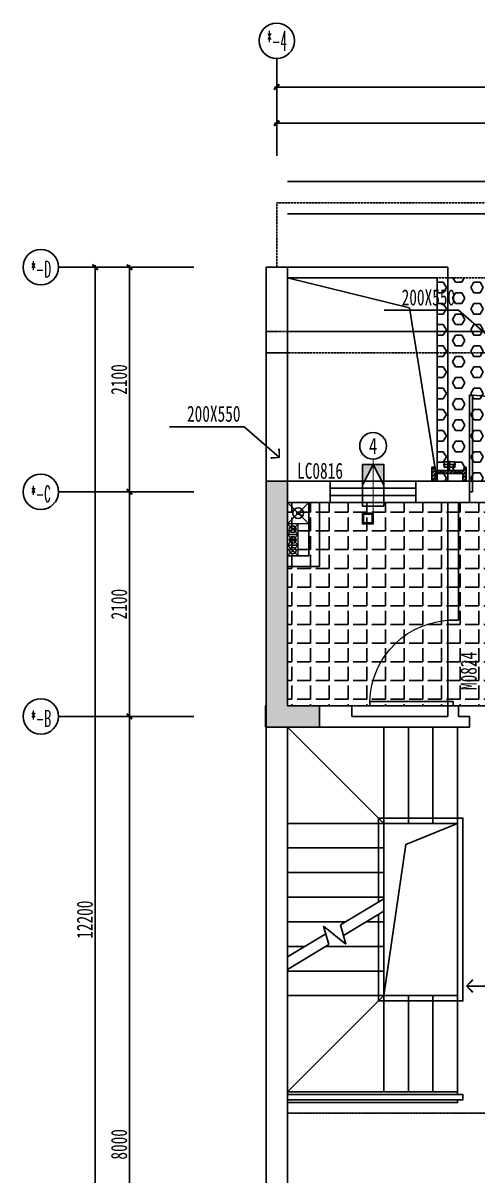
# Model space of a CAD drawing. Extents: x -255202 to 66368, y -6372500 to 603.
# Drawn here: x -153745 to -149494, y -3260986 to -3250208 of the extents above; entities that cross this region are included whole.
import ezdxf
from ezdxf.enums import TextEntityAlignment as Align

# ---------------------------------------------------------------- set-up
doc = ezdxf.new("R2010")
doc.units = 0
doc.header["$LTSCALE"] = 10
doc.header["$MEASUREMENT"] = 0
for name, pattern in [('CONTINOUS', [0]), ('DASH', [0.35, 0.25, -0.1]), ('改L~1D$0$CONTINOUS', [0]), ('改L~1D$0$DASH', [0.35, 0.25, -0.1])]:
    doc.linetypes.add(name, pattern=pattern)
for name, color, linetype, lineweight in [('6-L13六联排模板图3.450$0$G2-楼板开洞', 201, 'Continuous', 18), ('6-L13六联排模板图3.450$0$G2-楼板开洞baojian', 201, 'Continuous', 18), ('改L~1D$0$GPS-辅助', 252, 'Continuous', 18)]:
    doc.layers.add(name, color=color, linetype=linetype, lineweight=lineweight)
for name, color, linetype in [('A-DIM（轴号轴线尺寸）', 3, 'Continuous'), ('A-HACH（图案填充）', 8, 'Continuous'), ('A-WALL-stru（结构墙柱）', 10, 'Continuous'), ('A-建筑墙体', 255, 'Continuous'), ('AXIS_TEXT', 7, 'Continuous'), ('DIM【标注】', 149, 'Continuous'), ('G-BEAM', 4, 'DASH'), ('G-BEAM_CON', 4, 'Continuous'), ('J-地漏', 67, 'Continuous'), ('L~1D$0$A-HDRL（栏杆构件）', 152, 'Continuous'), ('L~1D$0$A-LIFT-strs（楼电梯）', 2, 'Continuous'), ('L~1D$0$A-LINE-2（平面看线）', 25, 'Continuous'), ('W-文字', 67, 'Continuous'), ('改L~1D$0$0-装饰构件', 32, 'Continuous'), ('改L~1D$0$A-EQU-water(水留洞及注释)', 140, 'Continuous'), ('改L~1D$0$A-HDRL（栏杆构件）', 152, 'Continuous'), ('改L~1D$0$A-LIFT-strs（楼电梯）', 2, 'Continuous'), ('改L~1D$0$A-LINE-1（落差看线）', 21, 'Continuous'), ('改L~1D$0$A-LINE-2（平面看线）', 25, 'Continuous'), ('改L~1D$0$A-WIND（门窗）', 2, 'Continuous'), ('改L~1D$0$CK-卫生间排气穿孔', 53, 'Continuous'), ('改L~1D$0$CK-穿孔编号', 3, 'Continuous'), ('改L~1D$0$J-结构降板', 250, 'Continuous'), ('改L~1D$0$P-COND-SILO', 161, '改L~1D$0$CONTINOUS'), ('改L~1D$0$T-灯具、灯带', 13, 'Continuous')]:
    doc.layers.add(name, color=color, linetype=linetype)
doc.layers.add('改L~1D$0$-GPS-辅助', color=252, linetype='Continuous', lineweight=18, plot=False)
doc.styles.add('_TCH_AXIS', font='COMPLEX', dxfattribs={"bigfont": 'GBCBIG'})
doc.styles.add('arch', font='romans.shx', dxfattribs={"width": 0.75})
doc.styles.add('COMPLEX', font='COMPLEX')
doc.styles.add('改L~1D$0$_TCH_DIM', font='SIMPLEX', dxfattribs={"bigfont": 'GBCBIG'})
doc.styles.add('改L~1D$0$L~1D$0$黑体', font='simhei.ttf')
doc.styles.add('样式222', font='', dxfattribs={"width": 0.7})
doc.styles.add('细黑体', font='', dxfattribs={"width": 0.7})
doc.styles.get('样式222').set_extended_font_data('STXihei')
doc.styles.get('细黑体').set_extended_font_data('STXihei')
doc.dimstyles.new('DK-50', dxfattribs={"dimscale": 50, "dimtxt": 3, "dimasz": 1, "dimexe": 0.4, "dimexo": 0.4, "dimgap": 0.4, "dimtad": 1, "dimtoh": 1, "dimdec": 0, "dimrnd": 5, "dimdsep": 46, "dimtxsty": '样式222', "dimblk": 'ARCHTICK', "dimcen": 3, "dimdle": 0.4, "dimclrd": 149, "dimclre": 149, "dimclrt": 149, "dimadec": 0, "dimazin": 0, "dimtfac": 1, "dimtdec": 0, "dimtix": 1, "dimtmove": 2, "dimatfit": 3, "dimldrblk": 'ARCHTICK', "dimfxl": 3, "dimfxlon": 1, "dimtvp": 1, "dimtolj": 1, "dimtzin": 0, "dimarcsym": 0})
doc.dimstyles.new('TC-DIM', dxfattribs={"dimscale": 0, "dimtxt": 2.5, "dimasz": 1.2, "dimexe": 1.2, "dimexo": 0, "dimgap": 0.5, "dimtad": 1, "dimdec": 0, "dimlfac": -1, "dimzin": 9, "dimdsep": 46, "dimtxsty": 'arch', "dimblk1": 'ARCHTICK', "dimblk2": 'ARCHTICK', "dimsah": 1, "dimcen": 2, "dimdle": 1.2, "dimclrd": 67, "dimclre": 67, "dimclrt": 67, "dimadec": 0, "dimazin": 0, "dimtfac": 1, "dimtdec": 0, "dimtmove": 0, "dimatfit": 3, "dimldrblk": 'ARCHTICK', "dimfxl": 8, "dimtolj": 1, "dimtzin": 0, "dimarcsym": 0})

# ---------------------------------------------------------------- blocks, each defined once
blk = doc.blocks.new('改L~1D$0$A$C7B844A91')
blk.add_wipeout([(-266.9, 56.4), (-266.9, -56.4), (-46.9, -56.4), (-46.9, 56.4)]).dxf.layer = '改L~1D$0$CK-卫生间排气穿孔'
at = {"layer": '改L~1D$0$CK-卫生间排气穿孔', "linetype": 'ByBlock'}
h = blk.add_hatch(color=256, dxfattribs=at)
h.paths.add_polyline_path([(-156.9, 56.4), (-266.9, 56.4), (-266.9, 0)])
h.paths.add_polyline_path([(-266.9, 0), (-266.9, -56.4), (-156.9, -56.4)])
for q in [(-156.9, 56.4), (-156.9, -56.4)]:
    blk.add_line((-266.9, 0), q, dxfattribs=at)
at = {"layer": '改L~1D$0$CK-卫生间排气穿孔', "const_width": 5}
blk.add_lwpolyline([(-294.1, 0), (0, 0)], dxfattribs=at)
at = {"layer": '改L~1D$0$CK-卫生间排气穿孔'}
blk.add_lwpolyline([(-266.9, 56.4), (-266.9, -56.4), (-46.9, -56.4), (-46.9, 56.4)], close=True, dxfattribs=at)
blk = doc.blocks.new('改L~1D$0$A$C2C63503A')
at = {"layer": '改L~1D$0$CK-卫生间排气穿孔', "linetype": 'ByBlock'}
blk.add_circle((0, 647), 125, dxfattribs=at)
at = {"layer": '改L~1D$0$CK-卫生间排气穿孔', "xscale": 1.773664375054063, "yscale": 1.773664375054063, "zscale": 1.773664375054063, "rotation": 270}
blk.add_blockref('改L~1D$0$A$C7B844A91', (0, 0), dxfattribs=at)
at = {"layer": '改L~1D$0$CK-穿孔编号', "color": 1, "style": '改L~1D$0$L~1D$0$黑体', "width": 0.75}
blk.add_attdef('X', text='', height=150, dxfattribs=at).set_placement((0, 647), align=Align.MIDDLE)
blk = doc.blocks.new('改L~1D$0$A$C47392660')
at = {"layer": '改L~1D$0$A-HDRL（栏杆构件）'}
for points in [[(850, -1752), (850, -2560), (1640, -2560), (1640, -850), (850, -850), (850, -1635)], [(900, -2265), (900, -2510), (1590, -2510), (1590, -900), (900, -900), (900, -2280)]]:
    blk.add_lwpolyline(points, dxfattribs=at)
at = {"layer": '改L~1D$0$A-LIFT-strs（楼电梯）'}
for p, q in [((900, -900), (0, 0)), ((900, -900), (900, 0)), ((1130, -900), (1130, 0)), ((1360, -900), (1360, 0)), ((1590, -900), (1590, 0)), ((0, -2148), (0, -900)), ((0, -900), (900, -900)), ((0, -946), (0, -970)), ((900, -1605), (900, -900)), ((900, -970), (900, -946)), ((0, -1130), (900, -1130)), ((0, -1360), (900, -1360)), ((0, -1590), (900, -1590)), ((495, -1849), (900, -1605)), ((524, -1949), (900, -1722)), ((900, -2510), (900, -1722)), ((0, -1820), (544, -1820)), ((737, -1820), (900, -1820)), ((0, -2148), (359, -1932)), ((387, -2031), (338, -1860)), ((338, -1860), (547, -2029)), ((547, -2029), (495, -1849)), ((0, -2265), (387, -2031)), ((0, -2050), (163, -2050)), ((356, -2050), (900, -2050)), ((0, -2510), (0, -2265)), ((0, -2280), (900, -2280)), ((900, -2510), (0, -3410)), ((0, -2510), (900, -2510)), ((900, -2510), (900, -3410)), ((1130, -2510), (1130, -3410)), ((1360, -2510), (1360, -3410)), ((1590, -2510), (1590, -3410))]:
    blk.add_line(p, q, dxfattribs=at)
blk.add_lwpolyline([(1590, 0), (0, 0), (0, -3435), (1640, -3435), (1640, -3485), (0, -3485), (0, -3435)], dxfattribs=at)
at = {"layer": '改L~1D$0$A-LINE-2（平面看线）'}
for points in [[(900, -2510), (1105, -1097), (1590, -900)], [(1590, -3485), (1590, -3510), (0, -3510), (0, -3410), (1590, -3410), (1590, -3435)]]:
    blk.add_lwpolyline(points, dxfattribs=at)
blk = doc.blocks.new('改L~1D$0$A$C63A06E41')
at = {"layer": '改L~1D$0$T-灯具、灯带'}
for p, q in [((60, 55), (-60, 55)), ((-17.5, 0), (17.5, 0)), ((0, 0), (0, 90))]:
    blk.add_line(p, q, dxfattribs=at)
blk.add_lwpolyline([(-50, 80), (-50, 30), (50, 30), (50, 80)], close=True, dxfattribs=at)
blk = doc.blocks.new('改L~1D$0$A$C66AD7B8C')
at = {"layer": '改L~1D$0$0-装饰构件'}
h = blk.add_hatch(dxfattribs=at)
h.set_pattern_fill('ANSI32', color=256, scale=5, style=0)
h.set_pattern_definition([(45, (-2293.252, 4102.49), (-16.83798, 16.83798), []), (45, (-2282.027, 4102.49), (-16.83798, 16.83798), [])])
h.paths.add_polyline_path([(160, 100), (160, 0), (-160, 0), (-160, 130), (-130, 130), (-130, 100), (140, 100), (140, 130), (160, 130)])
h.paths.add_polyline_path([(-130, 70), (-130, 0), (130, 0), (130, 70)], flags=16)
blk.add_lwpolyline([(160, 100), (160, 100), (160, 0), (-160, 0), (-160, 130), (-130, 130), (-130, 100), (140, 100), (140, 130), (160, 130), (160, 100), (160, 100)], dxfattribs=at)
blk.add_lwpolyline([(-130, 0), (130, 0), (130, 70), (-130, 70)], close=True, dxfattribs=at)
blk.add_blockref('改L~1D$0$A$C63A06E41', (5, 100))
blk = doc.blocks.new('改L~1D$0$$DorLib2D$00000001')
for p, q in [((0.45, 0.975), (0.5, 0.975)), ((0.45, 0), (0.45, 0.975)), ((0.5, 0), (0.5, 0.975)), ((0.5, 0), (0.45, 0))]:
    blk.add_line(p, q)
at = {"lineweight": 13}
blk.add_arc((0.475, 0), 0.975, 91.4693, 180, dxfattribs=at)
blk = doc.blocks.new('改L~1D$0$$TCHSYS$WIN2D')
for p, q in [((-0.5, 0.5), (0.5, 0.5)), ((-0.5, 0.5), (-0.5, -0.5)), ((0.5, 0.5), (0.5, -0.5)), ((0.5, 0.167), (-0.5, 0.167)), ((0.5, -0.167), (-0.5, -0.167)), ((-0.5, -0.5), (0.5, -0.5))]:
    blk.add_line(p, q)
blk = doc.blocks.new('_ArchTick')
at = {"color": 0, "linetype": 'ByBlock', "const_width": 0.4}
blk.add_lwpolyline([(-0.5, -0.5), (0.5, 0.5)], dxfattribs=at)
blk = doc.blocks.new('z')
at = {"color": 67}
blk.add_line((0, 0), (-1, 0), dxfattribs=at)
blk.add_lwpolyline([(-0.97, 0.97, 0.299, 0.174, 0), (0, 0, 0.174, 0.299, 0), (-0.97, -0.97, 0.299, 0.299, 0)], format="xyseb", dxfattribs=at)
blk = doc.blocks.new('L~1D$0$A$C47392660')
at = {"layer": 'L~1D$0$A-HDRL（栏杆构件）', "color": 8}
for points in [[(850, -1752), (850, -2560), (1640, -2560), (1640, -850), (850, -850), (850, -1635)], [(900, -2265), (900, -2510), (1590, -2510), (1590, -900), (900, -900), (900, -2280)]]:
    blk.add_lwpolyline(points, dxfattribs=at)
at = {"layer": 'L~1D$0$A-LIFT-strs（楼电梯）', "color": 8}
for p, q in [((900, -900), (0, 0)), ((900, -900), (900, 0)), ((1130, -900), (1130, 0)), ((1360, -900), (1360, 0)), ((1590, -900), (1590, 0)), ((0, -2148), (0, -900)), ((0, -900), (900, -900)), ((0, -946), (0, -970)), ((900, -1605), (900, -900)), ((900, -970), (900, -946)), ((0, -1130), (900, -1130)), ((0, -1360), (900, -1360)), ((0, -1590), (900, -1590)), ((495, -1849), (900, -1605)), ((524, -1949), (900, -1722)), ((900, -2510), (900, -1722)), ((0, -1820), (544, -1820)), ((737, -1820), (900, -1820)), ((0, -2148), (359, -1932)), ((387, -2031), (338, -1860)), ((338, -1860), (547, -2029)), ((547, -2029), (495, -1849)), ((0, -2265), (387, -2031)), ((0, -2050), (163, -2050)), ((356, -2050), (900, -2050)), ((0, -2510), (0, -2265)), ((0, -2280), (900, -2280)), ((900, -2510), (0, -3410)), ((0, -2510), (900, -2510)), ((900, -2510), (900, -3410)), ((1130, -2510), (1130, -3410)), ((1360, -2510), (1360, -3410)), ((1590, -2510), (1590, -3410))]:
    blk.add_line(p, q, dxfattribs=at)
blk.add_lwpolyline([(1590, 0), (0, 0), (0, -3435), (1640, -3435), (1640, -3485), (0, -3485), (0, -3435)], dxfattribs=at)
at = {"layer": 'L~1D$0$A-LINE-2（平面看线）'}
blk.add_lwpolyline([(900, -2510), (1105, -1097), (1590, -900)], dxfattribs=at)
at = {"layer": 'L~1D$0$A-LINE-2（平面看线）', "color": 8}
blk.add_lwpolyline([(1590, -3485), (1590, -3510), (0, -3510), (0, -3410), (1590, -3410), (1590, -3435)], dxfattribs=at)
blk = doc.blocks.new('WSJDIL')
h = blk.add_hatch()
h.set_pattern_fill('ANSI32,_O', color=8, scale=0.5)
h.set_pattern_definition([(45, (0, 0), (-0.132582521, 0.132582521), []), (45, (0.08839, 0), (-0.132582521, 0.132582521), [])])
h.paths.add_polyline_path([(-969.64, 1028.22), (-967.64, 1028.22), (-967.64, 1026.22), (-969.64, 1026.22)])
h.paths.add_polyline_path([(-969.44, 1028.02), (-967.84, 1028.02), (-967.84, 1026.42), (-969.44, 1026.42)], flags=16)
at = {"color": 67}
for points in [[(-969.64, 1028.22), (-967.64, 1028.22), (-967.64, 1026.22), (-969.64, 1026.22)], [(-969.44, 1028.02), (-967.84, 1028.02), (-967.84, 1026.42), (-969.44, 1026.42)]]:
    blk.add_lwpolyline(points, close=True, dxfattribs=at)
blk = doc.blocks.new('改L~1D$0$A$C0B5C7788')
at = {"layer": '改L~1D$0$GPS-辅助'}
for p, q in [((-100, 100), (100, -100)), ((100, 100), (-100, -100))]:
    blk.add_line(p, q, dxfattribs=at)
blk.add_lwpolyline([(-100, -100), (100, -100), (100, 100), (-100, 100)], close=True, dxfattribs=at)
blk = doc.blocks.new('改BL4~-3.5Z$0$$DorLib2D$00000225')
at = {"color": 0}
for p, q in [((0.475, -0.0014), (0.475, 0.7521)), ((0.475, 0.7521), (0.5, 0.7521)), ((0.5, -0.0014), (0.5, 0.7521)), ((-0.5, 0), (-0.5, 0.252)), ((-0.475, 0.252), (-0.5, 0.252)), ((-0.475, 0), (-0.475, 0.252)), ((-0.475, 0), (-0.5, 0)), ((0.475, -0.0014), (0.5, -0.0014))]:
    blk.add_line(p, q, dxfattribs=at)
for centre, radius, start, end in [((0.5046, -0.0019), 0.7546, 92.24927, 179.72377), ((-0.5008, 0.0026), 0.2508, 359.78987, 84.09744)]:
    blk.add_arc(centre, radius, start, end, dxfattribs=at)
blk = doc.blocks.new('*D1160')
at = {"layer": 'Defpoints', "color": 0, "transparency": 16777216}
for p in [(-101287, -3183301), (-107487, -3183919), (-101287, -3183919)]:
    blk.add_point(p, dxfattribs=at)
at = {"layer": 'DIM【标注】', "color": 149, "lineweight": -2, "transparency": 16777216}
for p, q in [((-107507, -3183301), (-101267, -3183301)), ((-107487, -3183451), (-107487, -3183281)), ((-101287, -3183451), (-101287, -3183281))]:
    blk.add_line(p, q, dxfattribs=at)
at = {"layer": 'DIM【标注】', "color": 149, "lineweight": -2, "transparency": 16777216, "xscale": 50, "yscale": 50, "zscale": 50, "rotation": 180}
blk.add_blockref('_ArchTick', (-107487, -3183301), dxfattribs=at)
at = {"layer": 'DIM【标注】', "color": 149, "lineweight": -2, "transparency": 16777216, "xscale": 50, "yscale": 50, "zscale": 50}
blk.add_blockref('_ArchTick', (-101287, -3183301), dxfattribs=at)
at = {"layer": 'DIM【标注】', "color": 149, "transparency": 16777216, "insert": (-104387, -3183204), "char_height": 150, "attachment_point": 5, "style": '样式222'}
blk.add_mtext('\\A1;6200', dxfattribs=at)
blk = doc.blocks.new('*D1161')
at = {"layer": 'Defpoints', "color": 0, "transparency": 16777216}
for p in [(-101287, -3183638), (-107487, -3183919), (-101287, -3183919)]:
    blk.add_point(p, dxfattribs=at)
at = {"layer": 'DIM【标注】', "color": 149, "lineweight": -2, "transparency": 16777216}
for p, q in [((-107507, -3183638), (-101267, -3183638)), ((-107487, -3183788), (-107487, -3183618)), ((-101287, -3183788), (-101287, -3183618))]:
    blk.add_line(p, q, dxfattribs=at)
at = {"layer": 'DIM【标注】', "color": 149, "lineweight": -2, "transparency": 16777216, "xscale": 50, "yscale": 50, "zscale": 50, "rotation": 180}
blk.add_blockref('_ArchTick', (-107487, -3183638), dxfattribs=at)
at = {"layer": 'DIM【标注】', "color": 149, "lineweight": -2, "transparency": 16777216, "xscale": 50, "yscale": 50, "zscale": 50}
blk.add_blockref('_ArchTick', (-101287, -3183638), dxfattribs=at)
at = {"layer": 'DIM【标注】', "color": 149, "transparency": 16777216, "insert": (-104387, -3183541), "char_height": 150, "attachment_point": 5, "style": '样式222'}
blk.add_mtext('\\A1;6200', dxfattribs=at)
blk = doc.blocks.new('_AXISO')
blk.add_circle((0, 0), 0.5)
at = {"layer": 'AXIS_TEXT', "style": 'COMPLEX', "width": 1.041667}
blk.add_attdef('A', text='', height=0.56, dxfattribs=at).set_placement((-0.25, -0.28), (0.25, -0.28), align=Align.FIT)
blk = doc.blocks.new('*D1168')
at = {"layer": 'Defpoints', "color": 0, "transparency": 16777216}
for p in [(-109184, -3184985), (-108263, -3184985), (-108263, -3197185)]:
    blk.add_point(p, dxfattribs=at)
at = {"layer": 'DIM【标注】', "color": 149, "lineweight": -2, "transparency": 16777216}
for p, q in [((-109034, -3184985), (-109204, -3184985)), ((-109184, -3197205), (-109184, -3184965)), ((-109034, -3197185), (-109204, -3197185))]:
    blk.add_line(p, q, dxfattribs=at)
at = {"layer": 'DIM【标注】', "color": 149, "lineweight": -2, "transparency": 16777216, "xscale": 50, "yscale": 50, "zscale": 50}
for p, rotation in [((-109184, -3184985), 90), ((-109184, -3197185), 270)]:
    blk.add_blockref('_ArchTick', p, dxfattribs=dict(at, rotation=rotation))
at = {"layer": 'DIM【标注】', "color": 149, "transparency": 16777216, "insert": (-109280, -3191085), "char_height": 150, "attachment_point": 5, "rotation": 90, "style": '样式222'}
blk.add_mtext('\\A1;12200', dxfattribs=at)
blk = doc.blocks.new('*D1169')
at = {"layer": 'Defpoints', "color": 0, "transparency": 16777216}
for p in [(-108863, -3189185), (-108263, -3189185), (-108263, -3197185)]:
    blk.add_point(p, dxfattribs=at)
at = {"layer": 'DIM【标注】', "color": 149, "lineweight": -2, "transparency": 16777216}
for p, q in [((-108713, -3189185), (-108883, -3189185)), ((-108863, -3197205), (-108863, -3189165)), ((-108713, -3197185), (-108883, -3197185))]:
    blk.add_line(p, q, dxfattribs=at)
at = {"layer": 'DIM【标注】', "color": 149, "lineweight": -2, "transparency": 16777216, "xscale": 50, "yscale": 50, "zscale": 50}
for p, rotation in [((-108863, -3189185), 90), ((-108863, -3197185), 270)]:
    blk.add_blockref('_ArchTick', p, dxfattribs=dict(at, rotation=rotation))
at = {"layer": 'DIM【标注】', "color": 149, "transparency": 16777216, "insert": (-108960, -3193185), "char_height": 150, "attachment_point": 5, "rotation": 90, "style": '样式222'}
blk.add_mtext('\\A1;8000', dxfattribs=at)
blk = doc.blocks.new('*D1170')
at = {"layer": 'Defpoints', "color": 0, "transparency": 16777216}
for p in [(-108863, -3187085), (-108263, -3187085), (-108263, -3189185)]:
    blk.add_point(p, dxfattribs=at)
at = {"layer": 'DIM【标注】', "color": 149, "lineweight": -2, "transparency": 16777216}
for p, q in [((-108713, -3187085), (-108883, -3187085)), ((-108863, -3189205), (-108863, -3187065)), ((-108713, -3189185), (-108883, -3189185))]:
    blk.add_line(p, q, dxfattribs=at)
at = {"layer": 'DIM【标注】', "color": 149, "lineweight": -2, "transparency": 16777216, "xscale": 50, "yscale": 50, "zscale": 50}
for p, rotation in [((-108863, -3187085), 90), ((-108863, -3189185), 270)]:
    blk.add_blockref('_ArchTick', p, dxfattribs=dict(at, rotation=rotation))
at = {"layer": 'DIM【标注】', "color": 149, "transparency": 16777216, "insert": (-108960, -3188135), "char_height": 150, "attachment_point": 5, "rotation": 90, "style": '样式222'}
blk.add_mtext('\\A1;2100', dxfattribs=at)
blk = doc.blocks.new('*D1171')
at = {"layer": 'Defpoints', "color": 0, "transparency": 16777216}
for p in [(-108863, -3184985), (-108263, -3184985), (-108263, -3187085)]:
    blk.add_point(p, dxfattribs=at)
at = {"layer": 'DIM【标注】', "color": 149, "lineweight": -2, "transparency": 16777216}
for p, q in [((-108713, -3184985), (-108883, -3184985)), ((-108863, -3187105), (-108863, -3184965)), ((-108713, -3187085), (-108883, -3187085))]:
    blk.add_line(p, q, dxfattribs=at)
at = {"layer": 'DIM【标注】', "color": 149, "lineweight": -2, "transparency": 16777216, "xscale": 50, "yscale": 50, "zscale": 50}
for p, rotation in [((-108863, -3184985), 90), ((-108863, -3187085), 270)]:
    blk.add_blockref('_ArchTick', p, dxfattribs=dict(at, rotation=rotation))
at = {"layer": 'DIM【标注】', "color": 149, "transparency": 16777216, "insert": (-108960, -3186035), "char_height": 150, "attachment_point": 5, "rotation": 90, "style": '样式222'}
blk.add_mtext('\\A1;2100', dxfattribs=at)
blk = doc.blocks.new('fddfd')
at = {"layer": '6-L13六联排模板图3.450$0$G2-楼板开洞'}
for p, q in [((127824, 5540), (127824, 5540)), ((127824, 2131), (127824, 2130))]:
    blk.add_line(p, q, dxfattribs=at)
at = {"layer": '6-L13六联排模板图3.450$0$G2-楼板开洞baojian'}
blk.add_lwpolyline([(127824, 1930), (127824, 1930), (127824, -2259), (127824, -2259)], dxfattribs=at)
blk.add_lwpolyline([(134024, 1930), (128024, 1930), (128024, -2260), (134024, -2260)], close=True, dxfattribs=at)
at = {"layer": 'G-BEAM'}
for p, q in [((131224, 9240), (127924, 9240)), ((127824, 7840), (127824, 9040)), ((128024, 7840), (128024, 9040)), ((131224, 9040), (128024, 9040)), ((127824, 7840), (127824, 7840)), ((131024, 7840), (128024, 7840)), ((127824, 7640), (127824, 7640)), ((131024, 7640), (128024, 7640)), ((129714, 5740), (128324, 5740)), ((130924, 5740), (129714, 5740)), ((127824, 2130), (127824, 5540)), ((128024, 2130), (128024, 5540)), ((129614, 5540), (128321, 5540)), ((129614, 2130), (129614, 5540)), ((127824, 1930), (127824, 1930)), ((127824, -1760), (127824, 1930)), ((128024, -1760), (128024, 1930)), ((132274, 1930), (128024, 1930))]:
    blk.add_line(p, q, dxfattribs=at)
at = {"layer": 'G-BEAM_CON', "linetype": 'Continuous'}
for p, q in [((127924, 9240), (127824, 9240)), ((128024, 9040), (127824, 9040)), ((127824, 2130), (127824, 2130)), ((129614, 2130), (128024, 2130))]:
    blk.add_line(p, q, dxfattribs=at)
at = {"layer": 'G-BEAM_CON', "color": 1, "linetype": 'CONTINOUS'}
blk.add_lwpolyline([(128024, 7840), (127824, 7840), (127824, 5740), (127819, 5740), (127819, 5540), (128324, 5540), (128324, 5740), (128024, 5740), (128024, 7840), (127824, 7840)], dxfattribs=at)
at = {"layer": 'W-文字', "style": '细黑体', "width": 0.7}
for p in [(129091, 9483), (127085, 8395)]:
    blk.add_text('200X550', height=150, dxfattribs=at).set_placement(p)
at = {"layer": 'W-文字'}
for points in [[(129956, 9150), (129624, 9437), (128927, 9437)], [(127950, 8062), (127618, 8349), (126921, 8349)], [(129698, 3120), (131137, 3120)]]:
    blk.add_leader(points, dimstyle='TC-DIM', override={"dimscale": 50, "dimtad": 0, "dimldrblk": 'z'}, dxfattribs=at)
blk = doc.blocks.new('bz2')
at = {"layer": 'DIM【标注】'}
for p, q in [((-107486.6, -3183943.3), (-107486.6, -3183033.8)), ((-108262.8, -3184984.5), (-109526.4, -3184984.5)), ((-108262.8, -3187084.5), (-109526.4, -3187084.5)), ((-108262.8, -3189184.5), (-109526.4, -3189184.5))]:
    blk.add_line(p, q, dxfattribs=at)
ref = blk.add_blockref('_AXISO', (-107486.6, -3182868.2), dxfattribs=dict(at, xscale=331.2, yscale=331.2, zscale=331.2))
ref.add_attrib('A', '*-4', dxfattribs={"layer": 'A-DIM（轴号轴线尺寸）', "height": 187.36, "style": '_TCH_AXIS', "width": 0.362069}).set_placement((-107580.3, -3182961.9), (-107392.9, -3182961.9), align=Align.FIT)
ref = blk.add_blockref('_AXISO', (-109692, -3184984.5), dxfattribs=dict(at, xscale=331.2, yscale=331.2, zscale=331.2))
ref.add_attrib('A', '*-D', dxfattribs={"layer": 'A-DIM（轴号轴线尺寸）', "height": 150, "style": '_TCH_AXIS', "width": 0.444571}).set_placement((-109785.7, -3185078.2), (-109598.4, -3185078.2), align=Align.FIT)
ref = blk.add_blockref('_AXISO', (-109692, -3187084.5), dxfattribs=dict(at, xscale=331.2, yscale=331.2, zscale=331.2))
ref.add_attrib('A', '*-C', dxfattribs={"layer": 'A-DIM（轴号轴线尺寸）', "height": 150, "style": '_TCH_AXIS', "width": 0.46017}).set_placement((-109785.7, -3187178.2), (-109598.4, -3187178.2), align=Align.FIT)
ref = blk.add_blockref('_AXISO', (-109692, -3189184.5), dxfattribs=dict(at, xscale=331.2, yscale=331.2, zscale=331.2))
ref.add_attrib('A', '*-B', dxfattribs={"layer": 'A-DIM（轴号轴线尺寸）', "height": 150, "style": '_TCH_AXIS', "width": 0.444571}).set_placement((-109785.7, -3189278.2), (-109598.4, -3189278.2), align=Align.FIT)
for p1, p2, distance, picture, middle in [((-107486.6, -3183919), (-101286.6, -3183919), 618.4, '*D1160', (-104386.6, -3183203.7)), ((-107486.6, -3183919), (-101286.6, -3183919), 281.4, '*D1161', (-104386.6, -3183540.8)), ((-108262.8, -3197184.5), (-108262.8, -3184984.5), 920.9, '*D1168', (-109280.5, -3191084.5)), ((-108262.8, -3187084.5), (-108262.8, -3184984.5), 600.5, '*D1171', (-108960.2, -3186034.5)), ((-108262.8, -3189184.5), (-108262.8, -3187084.5), 600.5, '*D1170', (-108960.2, -3188134.5)), ((-108262.8, -3197184.5), (-108262.8, -3189184.5), 600.5, '*D1169', (-108960.2, -3193184.5))]:
    dim = blk.add_aligned_dim(p1=p1, p2=p2, distance=distance, dimstyle='DK-50', dxfattribs=at)
    dim.commit()
    dim.dimension.update_dxf_attribs({"geometry": picture, "text_midpoint": middle})

msp = doc.modelspace()

# ---------------------------------------------------------------- hatches: boundary and pattern name
at = {"layer": 'A-HACH（图案填充）'}
msp.add_hatch(color=256, dxfattribs=at).paths.add_polyline_path([(-151474.3, -3256590.3), (-151474.3, -3256590.3), (-151474.3, -3256790.3), (-150974.3, -3256790.3), (-150974.3, -3256590.3), (-151274.3, -3256590.3), (-151274.3, -3254490.3), (-151474.3, -3254490.3)])
at = {"layer": '改L~1D$0$J-结构降板'}
h = msp.add_hatch(dxfattribs=at)
h.set_pattern_fill('HEX', color=256, scale=60, style=0)
h.set_pattern_definition([(0, (-147474.53, -3256690.26), (0, 98.9867), [57.15, -114.3]), (120, (-147474.53, -3256690.26), (-85.725, -49.4933), [57.15, -114.3]), (60, (-147417.38, -3256690.26), (-85.725, 49.4933), [57.15, -114.3])])
h.paths.add_polyline_path([(-145074.3, -3252590.3), (-149874.3, -3252590.3), (-149874.3, -3254490.3), (-145274.3, -3254490.3), (-145274.3, -3254190.3), (-145074.3, -3254190.3)])

# ---------------------------------------------------------------- linework, layer by layer
at = {"layer": 'A-WALL-stru（结构墙柱）'}
for p, q in [((-151274.3, -3254490.3), (-151474.3, -3254490.3)), ((-151474.3, -3254490.3), (-151474.3, -3256590.3)), ((-151274.3, -3256590.3), (-151274.3, -3254490.3)), ((-151474.3, -3256590.3), (-151474.3, -3256590.3)), ((-151474.3, -3256590.3), (-151474.3, -3256790.3)), ((-150974.3, -3256590.3), (-151274.3, -3256590.3)), ((-150974.3, -3256790.3), (-150974.3, -3256590.3)), ((-151474.3, -3256790.3), (-150974.3, -3256790.3))]:
    msp.add_line(p, q, dxfattribs=at)
at = {"layer": 'A-建筑墙体'}
for p, q in [((-151474.3, -3254590.3), (-151474.3, -3252490.3)), ((-151274.3, -3252490.3), (-151474.3, -3252490.3)), ((-151274.3, -3254490.3), (-151274.3, -3252490.3)), ((-151074.3, -3254490.3), (-151274.3, -3254490.3)), ((-151074.3, -3254490.3), (-150874.3, -3254490.3)), ((-150874.3, -3254490.3), (-150874.3, -3254690.3)), ((-150074.3, -3254690.3), (-150074.3, -3254490.3)), ((-150074.3, -3254490.3), (-149774.3, -3254490.3)), ((-149774.3, -3254490.3), (-149574.3, -3254490.3)), ((-149574.3, -3254490.3), (-149574.3, -3254690.3)), ((-151474.3, -3255190.3), (-151474.3, -3254590.3)), ((-151074.3, -3254690.3), (-151274.3, -3254690.3)), ((-151274.3, -3255190.3), (-151274.3, -3254690.3)), ((-151074.3, -3255190.3), (-151074.3, -3254690.3)), ((-150874.3, -3254690.3), (-150974.3, -3254690.3)), ((-150974.3, -3255290.3), (-150974.3, -3254690.3)), ((-149774.3, -3254690.3), (-150074.3, -3254690.3)), ((-149774.3, -3255790.3), (-149774.3, -3254690.3)), ((-149674.3, -3254690.3), (-149674.3, -3255790.3)), ((-149574.3, -3254690.3), (-149674.3, -3254690.3)), ((-151474.3, -3256690.3), (-151474.3, -3255190.3)), ((-151074.3, -3255190.3), (-151274.3, -3255190.3)), ((-150974.3, -3255290.3), (-151274.3, -3255290.3)), ((-151274.3, -3256590.3), (-151274.3, -3255290.3)), ((-149674.3, -3255790.3), (-149774.3, -3255790.3)), ((-150674.3, -3256590.3), (-151274.3, -3256590.3)), ((-150674.3, -3256690.3), (-150674.3, -3256590.3)), ((-149774.3, -3256690.3), (-149774.3, -3256590.3)), ((-149774.3, -3256590.3), (-149674.3, -3256590.3)), ((-149674.3, -3256590.3), (-149674.3, -3256690.3)), ((-151474.3, -3264690.3), (-151474.3, -3256690.3)), ((-149774.3, -3256690.3), (-150674.3, -3256690.3)), ((-149574.3, -3256690.3), (-149674.3, -3256690.3)), ((-149574.3, -3256690.3), (-149574.3, -3256790.3)), ((-151274.3, -3264590.3), (-151274.3, -3256790.3)), ((-150674.3, -3256790.3), (-151274.3, -3256790.3)), ((-149774.3, -3256790.3), (-150674.3, -3256790.3)), ((-149574.3, -3256790.3), (-149774.3, -3256790.3))]:
    msp.add_line(p, q, dxfattribs=at)
at = {"layer": '改L~1D$0$A-EQU-water(水留洞及注释)', "linetype": 'Continuous'}
for centre in [(-151224.3, -3254940.3), (-151224.3, -3255040.3), (-151224.3, -3255140.3)]:
    msp.add_circle(centre, 30, dxfattribs=at)
at = {"layer": '改L~1D$0$A-HDRL（栏杆构件）'}
for p, q in [((-151374.3, -3252490.3), (-149774.3, -3252490.3)), ((-149774.3, -3252490.3), (-149774.3, -3254490.3)), ((-151274.3, -3252590.3), (-149874.3, -3252590.3)), ((-149874.3, -3252590.3), (-149874.3, -3254490.3))]:
    msp.add_line(p, q, dxfattribs=at)
at = {"layer": '改L~1D$0$A-LIFT-strs（楼电梯）'}
for points in [[(-144874.3, -3252490.3), (-144874.3, -3251690.3), (-151274.3, -3251690.3)], [(-145174.3, -3252490.3), (-145174.3, -3251990.3), (-151274.3, -3251990.3)]]:
    msp.add_lwpolyline(points, dxfattribs=at)
at = {"layer": '改L~1D$0$A-LINE-1（落差看线）', "linetype": '改L~1D$0$DASH'}
msp.add_lwpolyline([(-151274.3, -3253090.3), (-148274.3, -3253090.3), (-148274.3, -3252490.3), (-145074.3, -3252490.3)], dxfattribs=at)
at = {"layer": '改L~1D$0$A-LINE-2（平面看线）', "linetype": '改L~1D$0$DASH'}
msp.add_lwpolyline([(-145074.3, -3252490.3), (-145074.3, -3251890.3), (-151374.3, -3251890.3), (-151374.3, -3252490.3)], dxfattribs=at)
at = {"layer": '改L~1D$0$A-WIND（门窗）'}
for p, q in [((-148374.3, -3254490.3), (-149574.3, -3254490.3)), ((-149774.3, -3256590.3), (-149774.3, -3255790.3))]:
    msp.add_line(p, q, dxfattribs=at)
at = {"layer": '改L~1D$0$J-结构降板', "linetype": '改L~1D$0$DASH'}
msp.add_lwpolyline([(-149874.3, -3252590.3), (-145074.3, -3252590.3)], dxfattribs=at)
at = {"layer": '改L~1D$0$P-COND-SILO'}
msp.add_circle((-151174.3, -3254790.3), 50, dxfattribs=at)

# ---------------------------------------------------------------- block references
msp.add_blockref('改L~1D$0$A$C66AD7B8C', (-149764.3, -3254490.3))
at = {"rotation": 2.330850804762436e-10}
for name in ['改L~1D$0$A$C47392660', 'L~1D$0$A$C47392660']:
    msp.add_blockref(name, (-151274.3, -3256790.3), dxfattribs=at)
at = {"layer": '改L~1D$0$-GPS-辅助', "extrusion": (0, 0, -1), "zscale": -1, "rotation": 180}
msp.add_blockref('改L~1D$0$A$C0B5C7788', (151174.3, -3254790.3), dxfattribs=at)
at = {"layer": '改L~1D$0$-GPS-辅助', "xscale": 0.5, "yscale": 0.5, "zscale": 0.5, "rotation": 0.002501647178355694}
for p in [(-151224.3, -3254940.3), (-151224.3, -3255040.3), (-151224.3, -3255140.3)]:
    msp.add_blockref('改L~1D$0$A$C0B5C7788', p, dxfattribs=at)
at = {"layer": '改L~1D$0$A-WIND（门窗）', "xscale": -1200, "yscale": 1200, "zscale": 1200}
msp.add_blockref('改BL4~-3.5Z$0$$DorLib2D$00000225', (-148974.3, -3254588.5), dxfattribs=at)
at = {"layer": '改L~1D$0$A-WIND（门窗）', "xscale": 800, "yscale": -800, "zscale": 100, "rotation": 270.0000000000031}
msp.add_blockref('改L~1D$0$$DorLib2D$00000001', (-149724.3, -3256190.3), dxfattribs=at)
at = {"layer": '改L~1D$0$CK-卫生间排气穿孔'}
ref = msp.add_blockref('改L~1D$0$A$C2C63503A', (-150474.3, -3254807.6), dxfattribs=dict(at, xscale=-1))
ref.add_attrib('X', '4', dxfattribs={"layer": '改L~1D$0$CK-穿孔编号', "color": 1, "height": 150, "style": '改L~1D$0$L~1D$0$黑体', "width": 0.75}).set_placement((-150474.3, -3254160.9), align=Align.MIDDLE)

# ---------------------------------------------------------------- texts
at = {"layer": 'Defpoints', "style": '改L~1D$0$_TCH_DIM', "width": 0.705882}
for s, height, p in [('WL', 34, (-151194.8, -3254807.3)), ('RML', 17, (-151240.5, -3254948.8)), ('RMHL', 17, (-151246.8, -3255048.8)), ('JL', 17, (-151232.3, -3255148.8))]:
    msp.add_text(s, height=height, rotation=0.0025, dxfattribs=at).set_placement(p)
at = {"layer": 'W-文字', "style": '细黑体', "width": 0.7}
msp.add_text('LC0816', height=150, dxfattribs=at).set_placement((-151184.3, -3254468.8))
msp.add_text('M0824', height=150, rotation=90, dxfattribs=at).set_placement((-149506.6, -3256443.7))

# ---------------------------------------------------------------- next in the draw order: hatches: boundary and pattern name
at = {"layer": '改L~1D$0$J-结构降板'}
h = msp.add_hatch(dxfattribs=at)
h.set_pattern_fill('ANGLE', color=256, scale=50, style=0)
h.set_pattern_definition([(180, (-349257.23, -948160.57), (-3e-14, 174.625), [127, -47.625]), (90, (-349257.23, -948160.57), (174.625, 4e-14), [127, -47.625])])
h.paths.add_polyline_path([(-145274.3, -3254690.3), (-145274.3, -3254690.3), (-149674.3, -3254690.3), (-149674.3, -3254690.3), (-151274.3, -3254690.3), (-151274.3, -3256590.3), (-145274.3, -3256590.3)])

# ---------------------------------------------------------------- next in the draw order: linework, layer by layer
at = {"layer": '改L~1D$0$A-LINE-2（平面看线）'}
msp.add_lwpolyline([(-151274.3, -3252590.3), (-150134.5, -3252871.9), (-149874.3, -3254490.3)], dxfattribs=at)
at = {"layer": '改L~1D$0$J-结构降板', "linetype": '改L~1D$0$DASH', "ltscale": 0.5}
msp.add_lwpolyline([(-145274.3, -3254690.3), (-145274.3, -3254690.3), (-149674.3, -3254690.3), (-149674.3, -3254690.3), (-151274.3, -3254690.3), (-151274.3, -3256590.3), (-145274.3, -3256590.3)], close=True, dxfattribs=at)

# ---------------------------------------------------------------- next in the draw order: block references
at = {"layer": 'DIM【标注】'}
msp.add_blockref('bz2', (-43887.8, -67505.7), dxfattribs=at)
at = {"layer": 'G-BEAM_CON', "linetype": 'CONTINOUS'}
msp.add_blockref('fddfd', (-279298.3, -3262330.7), dxfattribs=at)
at = {"layer": 'J-地漏', "xscale": -50.00000000000006, "yscale": 50.00000000000006, "zscale": 50.00000000000006}
msp.add_blockref('WSJDIL', (-198955.9, -3306201.5), dxfattribs=at)
at = {"layer": '改L~1D$0$A-WIND（门窗）', "xscale": 800, "yscale": 200, "zscale": 200}
msp.add_blockref('改L~1D$0$$TCHSYS$WIN2D', (-150474.3, -3254590.3), dxfattribs=at)

doc.saveas('drawing.dxf')
